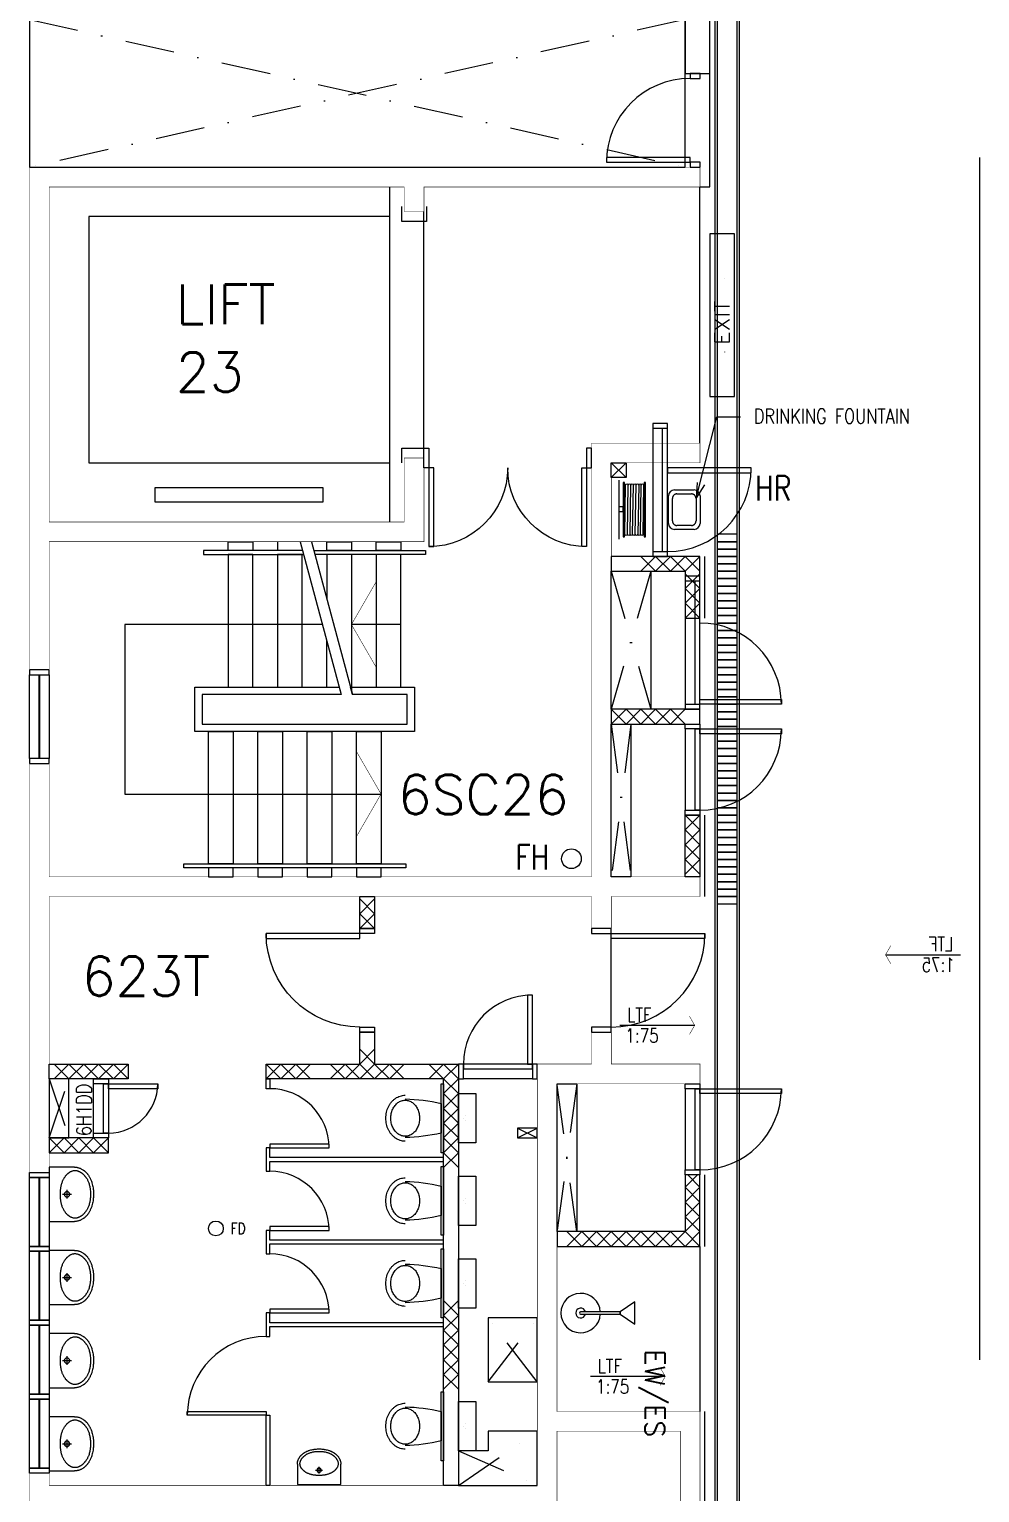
# Model space of a CAD drawing. Header units: millimetres. Extents: x -68474 to 336700, y -113450 to 53663.
# Drawn here: x 151448 to 161087, y -86200 to -71350 of the extents above; entities that cross this region are included whole.
import ezdxf

# ---------------------------------------------------------------- set-up
doc = ezdxf.new("R2010")
doc.units = ezdxf.units.MM
doc.header["$LTSCALE"] = 1000
doc.linetypes.add('s5147a$0$DASHDOT', pattern=[1, 0.5, -0.25, 0, -0.25])
doc.linetypes.add('s5147a$0$DOT', pattern=[0.25, 0, -0.25])
for name, color, linetype in [('s5147a$0$11', 7, 'Continuous'), ('s5147a$0$22', 7, 'Continuous'), ('s5147a$0$23', 7, 'Continuous'), ('s5147a$0$25', 7, 'Continuous'), ('s5147a$0$30', 7, 'Continuous'), ('s5147a$0$34', 7, 'Continuous'), ('s5147a$0$39', 7, 'Continuous'), ('s5147a$0$41', 7, 'Continuous'), ('s5147a$0$42', 7, 'Continuous'), ('s5147a$0$45', 7, 'Continuous'), ('s5147a$0$48', 7, 'Continuous'), ('s5147a$0$49', 7, 'Continuous'), ('s5147a$0$56', 7, 'Continuous'), ('s5147a$0$ROOM-NO', 4, 'Continuous')]:
    doc.layers.add(name, color=color, linetype=linetype)
doc.styles.add('s5147a$0$STANDARD', font='romans.shx', dxfattribs={"width": 0.75})

# ---------------------------------------------------------------- blocks, each defined once
blk = doc.blocks.new('s5147a$0$D1050A')
at = {"layer": 's5147a$0$30', "color": 4, "linetype": 'Continuous'}
blk.add_lwpolyline([(0.05, 0.2), (0.05, 1.15), (0.1, 1.15), (0.1, 0.2), (0, 0.2), (0, 0), (0.05, 0), (0.05, 0.2)], dxfattribs=at)
blk.add_lwpolyline([(1, 0), (1.05, 0), (1.05, 0.2), (1, 0.2)], close=True, dxfattribs=at)
blk.add_arc((0.05, 0.2), 0.95, 0, 90, dxfattribs=at)
blk = doc.blocks.new('s5147a$0$D1050B')
at = {"layer": 's5147a$0$30', "color": 4, "linetype": 'Continuous'}
blk.add_lwpolyline([(0.05, 0.15), (0.05, 1.1), (0.1, 1.1), (0.1, 0.15), (0, 0.15), (0, 0), (0.05, 0), (0.05, 0.15)], dxfattribs=at)
blk.add_lwpolyline([(1, 0), (1.05, 0), (1.05, 0.15), (1, 0.15)], close=True, dxfattribs=at)
blk.add_arc((0.05, 0.15), 0.95, 0, 90, dxfattribs=at)
blk = doc.blocks.new('s5147a$0$HAT15')
at = {"layer": 's5147a$0$22', "color": 14, "linetype": 'Continuous'}
for p, q in [((0, 0), (0.15, 0.15)), ((0, 0.15), (0.15, 0))]:
    blk.add_line(p, q, dxfattribs=at)
blk = doc.blocks.new('s5147a$0$WHB')
at = {"layer": 's5147a$0$49', "color": 2, "linetype": 'Continuous'}
for p, q in [((-0.275, -0.1358), (-0.275, -0.224)), ((-0.319, -0.18), (-0.231, -0.18))]:
    blk.add_line(p, q, dxfattribs=at)
blk.add_lwpolyline([(-0.5499, -0.257), (-0.5499, 0), (0, 0), (0, -0.257)], dxfattribs=at)
for points in [[(-0.2749, -0.1127, 0.004239), (-0.289204, -0.113251, 0.002651), (-0.3035, -0.114, 0.003533), (-0.31721, -0.114869, 0.006003), (-0.3309, -0.116, 0.015073), (-0.34193, -0.117427, 0.005128), (-0.3529, -0.1193, 0.012086), (-0.365606, -0.121897, 0.007915), (-0.3782, -0.125, 0.017555), (-0.394382, -0.129857, 0.016389), (-0.4102, -0.1358, 0.012678), (-0.421941, -0.140931, 0.028606), (-0.4332, -0.147, 0.005075), (-0.441524, -0.152288, 0.008504), (-0.4497, -0.1578, 0.002696), (-0.457488, -0.163282, 0.012777), (-0.4651, -0.169, 0.01603), (-0.471331, -0.174302, 0.016779), (-0.4772, -0.18, 0.006146), (-0.482301, -0.18541, 0.012077), (-0.4872, -0.191, 0.004888), (-0.491647, -0.196462, 0.003638), (-0.496, -0.202, 0.008947), (-0.499981, -0.207341, 0.006073), (-0.5038, -0.2128, 0.039408), (-0.506807, -0.218138, 0.017301), (-0.5092, -0.2238, 0.017623), (-0.513063, -0.234644, 0.033372), (-0.5158, -0.2458, 0.018563), (-0.516526, -0.251381, 0.012968), (-0.5169, -0.257, 0.012131), (-0.517005, -0.262402, 0.016663), (-0.5168, -0.2678, 0.029632), (-0.515325, -0.278934, 0.031912), (-0.5125, -0.2898, 0.01542), (-0.510432, -0.295474, 0.017108), (-0.508, -0.301, 0.002382), (-0.505364, -0.306433, 0.00952), (-0.5026, -0.3118, 0.009627), (-0.499383, -0.317448, 0.005168), (-0.496, -0.323, 0.013642), (-0.4923, -0.328605, 0.013648), (-0.4883, -0.334, 0.020386), (-0.483532, -0.339563, 0.012995), (-0.4784, -0.3448, 0.006177), (-0.472406, -0.350518, 0.012992), (-0.4662, -0.356, 0.001911), (-0.459656, -0.361407, -0.00085), (-0.4531, -0.3668, -0.002763), (-0.446549, -0.372299, 0.002623), (-0.44, -0.3778, 0.05247), (-0.430413, -0.38396, 0.00623), (-0.4201, -0.389, 0.021349), (-0.40648, -0.394932, 0.010161), (-0.3925, -0.4, 0.016064), (-0.372847, -0.406015, 0.009991), (-0.3529, -0.411, 0.017366), (-0.335986, -0.414265, 0.012989), (-0.3189, -0.4165, 0.01392), (-0.296931, -0.418207, 0.013692), (-0.2749, -0.4187, 0.012459), (-0.252921, -0.41804, 0.012166), (-0.231, -0.4163, 0.011998), (-0.213873, -0.414128, 0.016069), (-0.1969, -0.411, 0.011274), (-0.176834, -0.406224, 0.025447), (-0.1572, -0.4, 0.011112), (-0.144438, -0.394863, 0.017831), (-0.132, -0.389, 0.002905), (-0.121887, -0.383776, 0.025327), (-0.1121, -0.378, 0.00801), (-0.10424, -0.372551, 0.011565), (-0.0966, -0.3668, 0.003173), (-0.089937, -0.361475, 0.008314), (-0.0834, -0.356, 0.007853), (-0.077264, -0.350493, 0.007586), (-0.0713, -0.3448, 0.011579), (-0.066181, -0.339552, 0.019406), (-0.0614, -0.334, 0.014434), (-0.057382, -0.328617, 0.016024), (-0.0537, -0.323, 0.005126), (-0.050381, -0.31744, 0.007114), (-0.0472, -0.3118, 0.007738), (-0.044393, -0.306429, 0.002848), (-0.0417, -0.301, 0.021656), (-0.039297, -0.295482, 0.014757), (-0.0373, -0.2898, 0.027907), (-0.034472, -0.279028, 0.034296), (-0.033, -0.268, 0.016613), (-0.032856, -0.262501, 0.009533), (-0.033, -0.257, 0.010392), (-0.033345, -0.251385, 0.017332), (-0.034, -0.2458, 0.037977), (-0.036661, -0.234723, 0.020366), (-0.0406, -0.224, 0.016669), (-0.043134, -0.21826, 0.03136), (-0.0462, -0.2128, 0.006089), (-0.049858, -0.207335, 0.01105), (-0.0537, -0.202, 0.005719), (-0.05808, -0.196344, 0.006781), (-0.0626, -0.1908, 0.012108), (-0.067454, -0.185313, 0.005553), (-0.0725, -0.18, 0.016017), (-0.078354, -0.174343, 0.010389), (-0.0845, -0.169, 0.020034), (-0.092125, -0.163162, 0.010765), (-0.1001, -0.1578, 0.013175), (-0.109299, -0.15223, 0.005172), (-0.1187, -0.147, 0.012528), (-0.130085, -0.141168, 0.007684), (-0.1417, -0.1358, 0.017552), (-0.156402, -0.129848, 0.019466), (-0.1715, -0.125, 0.012068), (-0.184124, -0.121804, 0.015156), (-0.1969, -0.1193, 0.00473), (-0.20783, -0.117603, 0.008692), (-0.2188, -0.1162, 0.005092), (-0.232536, -0.114838, 0.0067), (-0.2463, -0.1138, 0.005974), (-0.260594, -0.113101, 0.004448), (-0.2749, -0.1127)], [(-0.5499, -0.257, -0.002263), (-0.549724, -0.267938, 0.036796), (-0.5488, -0.2788, 0.020421), (-0.546385, -0.289895, 0.014498), (-0.5432, -0.3008, 0.010932), (-0.539394, -0.312137, 0.038908), (-0.5345, -0.323, 0.008498), (-0.528085, -0.334012, 0.008482), (-0.5213, -0.3448, -0.000875), (-0.517665, -0.350522, 0.031206), (-0.5137, -0.356, 0.012082), (-0.508833, -0.361474, 0.003111), (-0.5038, -0.3668, 0.003418), (-0.498358, -0.372457, 0.006942), (-0.4928, -0.378, 0.02136), (-0.486346, -0.383668, 0.004577), (-0.4796, -0.389, 0.010329), (-0.472016, -0.394741, 0.020459), (-0.4641, -0.4, 0.011097), (-0.454214, -0.405612, 0.000222), (-0.4442, -0.411, 0.005265), (-0.433797, -0.416491, 0.003486), (-0.4233, -0.4218, 0.03693), (-0.407126, -0.428284, 0.017242), (-0.3903, -0.433, 0.00772), (-0.365676, -0.438744, 0.00623), (-0.3409, -0.4438, 0.007249), (-0.329931, -0.445752, 0.011082), (-0.3189, -0.4473, 0.017141), (-0.296937, -0.44907, 0.013335), (-0.2749, -0.4495, 0.011832), (-0.252918, -0.448864, 0.013868), (-0.231, -0.4471, 0.010346), (-0.219921, -0.445647, 0.007504), (-0.2089, -0.4438, 0.007334), (-0.183976, -0.438946, 0.014721), (-0.1593, -0.433, 0.021098), (-0.143742, -0.427981, 0.016671), (-0.1286, -0.4218, 0.002597), (-0.116958, -0.416588, 0.013831), (-0.1055, -0.411, 0.006107), (-0.095486, -0.405597, 0.013889), (-0.0857, -0.3998, 0.009703), (-0.077806, -0.394602, 0.01659), (-0.0702, -0.389, 0.007376), (-0.063502, -0.383568, 0.018682), (-0.0571, -0.3778, 0.004037), (-0.051612, -0.372338, 0.002917), (-0.0462, -0.3668, 0.003488), (-0.041091, -0.361454, 0.007308), (-0.0361, -0.356, 0.034111), (-0.032062, -0.350644, 0.001258), (-0.0284, -0.345, 0.012547), (-0.021568, -0.33404, 0.008451), (-0.0152, -0.3228, 0.032813), (-0.01028, -0.312022, 0.01499), (-0.0064, -0.3008, 0.017513), (-0.003328, -0.2899, 0.020828), (-0.0011, -0.2788, 0.031844), (-0.000225, -0.267931, -0.001864), (0, -0.257)]]:
    blk.add_lwpolyline(points, format="xyb", dxfattribs=at)
blk.add_circle((-0.274895, -0.179898), 0.0275, dxfattribs=at)
blk = doc.blocks.new('s5147a$0$55AAD')
at = {"layer": 's5147a$0$49', "color": 2, "linetype": 'Continuous'}
for p, q in [((-0.2501, 0.1751), (-0.4001, 0.1751)), ((-0.4001, 0.1751), (-0.1001, 0.1751)), ((-0.4001, 0.1751), (-0.1001, 0.1751))]:
    blk.add_line(p, q, dxfattribs=at)
at = {"layer": 's5147a$0$49', "color": 2, "linetype": 's5147a$0$DOT'}
for p, q in [((-0.275, -0.075), (-0.275, 0.15)), ((-0.225, -0.075), (-0.225, 0.15))]:
    blk.add_line(p, q, dxfattribs=at)
at = {"layer": 's5147a$0$49', "color": 2, "linetype": 'Continuous'}
for points in [[(-0.0169, 0.540001, 0.038902), (-0.018923, 0.565681, 0.038109), (-0.024843, 0.590755, 0.037587), (-0.034757, 0.615249, 0.035627), (-0.04813, 0.638051, 0.034853), (-0.065282, 0.6596, 0.032579), (-0.085174, 0.678665, 0.031843), (-0.108347, 0.695733, 0.029932), (-0.13345, 0.709829, 0.029397), (-0.160994, 0.721239, 0.028181), (-0.18967, 0.729419, 0.027906), (-0.219649, 0.734429, 0.027494), (-0.25, 0.736101, 0.027494), (-0.280352, 0.734429, 0.027906), (-0.310331, 0.729419, 0.028181), (-0.339007, 0.721239, 0.029397), (-0.366551, 0.709829, 0.029932), (-0.391653, 0.695733, 0.031843), (-0.414827, 0.678665, 0.032579), (-0.434719, 0.6596, 0.034853), (-0.451871, 0.638051, 0.035627), (-0.465244, 0.615249, 0.037587), (-0.475158, 0.590755, 0.038109), (-0.481078, 0.565681, 0.038902), (-0.483101, 0.540001)], [(-0.0669, 0.540001, 0.041026), (-0.068495, 0.559157, 0.03988), (-0.073139, 0.577814, 0.03913), (-0.080956, 0.596117, 0.036397), (-0.091431, 0.613051, 0.035345), (-0.104954, 0.629159, 0.032343), (-0.120529, 0.643309, 0.0314), (-0.138786, 0.656059, 0.029006), (-0.15845, 0.666527, 0.028353), (-0.180126, 0.675042, 0.026886), (-0.202611, 0.681123, 0.026561), (-0.226174, 0.684857, 0.026073), (-0.25, 0.686101, 0.026073), (-0.273827, 0.684857, 0.026561), (-0.29739, 0.681123, 0.026886), (-0.319875, 0.675042, 0.028353), (-0.341551, 0.666527, 0.029006), (-0.361215, 0.656059, 0.0314), (-0.379472, 0.643309, 0.032343), (-0.395047, 0.629159, 0.035345), (-0.40857, 0.613051, 0.036397), (-0.419045, 0.596117, 0.03913), (-0.426862, 0.577814, 0.03988), (-0.431506, 0.559157, 0.041026), (-0.433101, 0.540001)], [(-0.433101, 0.540001, 0.041026), (-0.431506, 0.520845, 0.03988), (-0.426862, 0.502187, 0.03913), (-0.419045, 0.483885, 0.036397), (-0.40857, 0.466951, 0.035345), (-0.395047, 0.450843, 0.032343), (-0.379472, 0.436692, 0.0314), (-0.361215, 0.423942, 0.029006), (-0.341551, 0.413474, 0.028353), (-0.319875, 0.40496, 0.026886), (-0.29739, 0.398879, 0.026561), (-0.273827, 0.395144, 0.026073), (-0.25, 0.393901, 0.026073), (-0.226174, 0.395144, 0.026561), (-0.202611, 0.398879, 0.026886), (-0.180126, 0.40496, 0.028353), (-0.15845, 0.413474, 0.029006), (-0.138786, 0.423942, 0.0314), (-0.120529, 0.436692, 0.032343), (-0.104954, 0.450843, 0.035345), (-0.091431, 0.466951, 0.036397), (-0.080956, 0.483885, 0.03913), (-0.073139, 0.502187, 0.03988), (-0.068495, 0.520845, 0.041026), (-0.0669, 0.540001)]]:
    blk.add_lwpolyline(points, format="xyb", dxfattribs=at)
for points in [[(-0.6, 0.175), (-0.6, 0.15), (0.1, 0.15), (0.1, 0.175)], [(0, -0.175), (0, 0), (-0.5, 0), (-0.5, -0.175)]]:
    blk.add_lwpolyline(points, close=True, dxfattribs=at)
at = {"layer": 's5147a$0$49', "color": 2, "linetype": 's5147a$0$DOT'}
blk.add_circle((-0.25, -0.075), 0.025, dxfattribs=at)
at = {"layer": 's5147a$0$49', "color": 2, "linetype": 'Continuous'}
for centre, start, end in [((1.285185, 0.572852), 181.087625, 193.279619), ((-1.785186, 0.572852), 346.720383, 358.912378)]:
    blk.add_arc(centre, 1.731561, start, end, dxfattribs=at)
blk = doc.blocks.new('s5147a$0$D1700A')
at = {"layer": 's5147a$0$30', "color": 4, "linetype": 'Continuous'}
for points in [[(0, 0), (0.05, 0), (0.05, 1), (0.1, 1), (0.1, 0.2), (0, 0.2), (0, 0)], [(1.7, 0), (1.65, 0), (1.65, 1), (1.6, 1), (1.6, 0.2), (1.7, 0.2), (1.7, 0)]]:
    blk.add_lwpolyline(points, dxfattribs=at)
for centre, start, end in [((0.05, 0.2), 0, 90), ((1.650003, 0.2), 90, 180)]:
    blk.add_arc(centre, 0.800001, start, end, dxfattribs=at)
blk = doc.blocks.new('s5147a$0$H450')
at = {"layer": 's5147a$0$22', "color": 14, "linetype": 'Continuous'}
for points in [[(0, 0.15), (0.15, 0), (0.3, 0.15), (0.45, 0)], [(0, 0), (0.15, 0.15), (0.3, 0), (0.45, 0.15)]]:
    blk.add_lwpolyline(points, dxfattribs=at)
blk = doc.blocks.new('s5147a$0$H600')
at = {"layer": 's5147a$0$22', "color": 14, "linetype": 'Continuous'}
for points in [[(0, 0), (0.15, 0.15), (0.3, 0), (0.45, 0.15), (0.6, 0)], [(0, 0.15), (0.15, 0), (0.3, 0.15), (0.45, 0), (0.6, 0.15)]]:
    blk.add_lwpolyline(points, dxfattribs=at)
blk = doc.blocks.new('s5147a$0$CSINK')
at = {"layer": 's5147a$0$49', "color": 14, "linetype": 'Continuous'}
for p, q in [((0.075, 0.4), (0.425, 0.4)), ((0, 0.075), (0, 0.325)), ((0.05, 0.1062), (0.05, 0.2938)), ((0.11, 0.35), (0.39, 0.35)), ((0.45, 0.2938), (0.45, 0.1062)), ((0.5, 0.325), (0.5, 0.075)), ((0.425, 0), (0.075, 0)), ((0.39, 0.05), (0.11, 0.05))]:
    blk.add_line(p, q, dxfattribs=at)
for points in [[(0.11, 0.350001, 0.03065), (0.102177, 0.349519, 0.030839), (0.094471, 0.348084, 0.030964), (0.08706, 0.345725, 0.031496), (0.08, 0.342465, 0.031724), (0.0735, 0.338393, 0.032492), (0.067574, 0.333525, 0.032773), (0.06242, 0.328016, 0.033593), (0.058039, 0.321876, 0.033855), (0.054579, 0.315296, 0.034491), (0.052045, 0.308309, 0.03465), (0.050517, 0.301101, 0.034891), (0.05, 0.293751)], [(0.450001, 0.29375, 0.034891), (0.449484, 0.301101, 0.03465), (0.447956, 0.308309, 0.034491), (0.445422, 0.315296, 0.033855), (0.441962, 0.321876, 0.033593), (0.437581, 0.328016, 0.032773), (0.432427, 0.333525, 0.032492), (0.426501, 0.338393, 0.031724), (0.420001, 0.342465, 0.031496), (0.412941, 0.345725, 0.030964), (0.40553, 0.348084, 0.030839), (0.397824, 0.349519, 0.03065), (0.390001, 0.350001)], [(0.05, 0.10625, 0.034891), (0.050517, 0.0989, 0.03465), (0.052045, 0.091692, 0.034491), (0.054579, 0.084704, 0.033855), (0.058039, 0.078125, 0.033593), (0.06242, 0.071985, 0.032773), (0.067574, 0.066475, 0.032492), (0.0735, 0.061608, 0.031724), (0.08, 0.057536, 0.031496), (0.08706, 0.054276, 0.030964), (0.094471, 0.051917, 0.030839), (0.102177, 0.050482, 0.03065), (0.11, 0.05)], [(0.390001, 0.05, 0.03065), (0.397824, 0.050482, 0.030839), (0.40553, 0.051917, 0.030964), (0.412941, 0.054276, 0.031496), (0.420001, 0.057536, 0.031724), (0.426501, 0.061608, 0.032492), (0.432427, 0.066475, 0.032773), (0.437581, 0.071985, 0.033593), (0.441962, 0.078125, 0.033855), (0.445422, 0.084704, 0.034491), (0.447956, 0.091692, 0.03465), (0.449484, 0.0989, 0.034891), (0.450001, 0.10625)]]:
    blk.add_lwpolyline(points, format="xyb", dxfattribs=at)
for centre, start, end in [((0.075, 0.325001), 89.999997, 179.999997), ((0.425001, 0.325001), 0, 90), ((0.075, 0.075), 179.999997, 269.999997), ((0.425001, 0.075), 270, 0)]:
    blk.add_arc(centre, 0.075, start, end, dxfattribs=at)
blk = doc.blocks.new('s5147a$0$HR')
at = {"layer": 's5147a$0$56', "color": 1, "linetype": 'Continuous'}
for p, q in [((-0.3, 0), (0.3, 0)), ((0.249, -0.0595), (-0.2491, -0.0671)), ((0.249, -0.0863), (-0.2491, -0.0939)), ((0.249, -0.1131), (-0.2491, -0.1207)), ((0.249, -0.1399), (-0.2491, -0.1475)), ((0.249, -0.1667), (-0.2491, -0.1743)), ((-0.2491, -0.201), (0.249, -0.1934)), ((0.249, -0.2202), (-0.2491, -0.2278)), ((0.249, -0.247), (-0.2491, -0.2546))]:
    blk.add_line(p, q, dxfattribs=at)
for points in [[(-0.275, -0.0575), (-0.275, -0.045), (0.275, -0.045), (0.275, -0.0575)], [(0.02, -0.0001), (0.02, -0.045), (-0.03, -0.045), (-0.03, -0.0001)], [(0.275, -0.2575), (0.275, -0.27), (-0.275, -0.27), (-0.275, -0.2575)]]:
    blk.add_lwpolyline(points, close=True, dxfattribs=at)
for centre, start, end in [((-0.2491, -0.08055), 89.999978, 269.999972), ((-0.2491, -0.107336), 89.999978, 269.999972), ((-0.2491, -0.134122), 89.999978, 269.999972), ((-0.2491, -0.160907), 89.999978, 269.999972), ((0.249, -0.07295), 270.000028, 90.000022), ((0.249, -0.099736), 270.000028, 90.000022), ((0.249, -0.126522), 270.000028, 90.000022), ((0.249, -0.153307), 270.000028, 90.000022), ((-0.2491, -0.187693), 89.999978, 269.999972), ((-0.2491, -0.214479), 89.999978, 269.999972), ((-0.2491, -0.241265), 89.999978, 269.999972), ((0.249, -0.180093), 270.000028, 90.000022), ((0.249, -0.206879), 270.000028, 90.000022), ((0.249, -0.233665), 270.000028, 90.000022)]:
    blk.add_arc(centre, 0.013393, start, end, dxfattribs=at)
at = {"layer": 's5147a$0$56', "color": 1, "linetype": 'Continuous', "style": 's5147a$0$STANDARD'}
blk.add_text('J.D.K.', height=0.0003, dxfattribs=at).set_placement((-0.2732, -0.2696))
blk = doc.blocks.new('s5147a$0$AP')
at = {"layer": 's5147a$0$30', "color": 14, "linetype": 'Continuous'}
blk.add_line((0.05, 0.05), (1.3, 0.05), dxfattribs=at)
for points in [[(0, 0), (1.35, 0), (1.35, 0.15), (0, 0.15)], [(0.05, 0), (1.3, 0), (1.3, 0.15), (0.05, 0.15)]]:
    blk.add_lwpolyline(points, close=True, dxfattribs=at)
blk = doc.blocks.new('s5147a$0$FD')
at = {"layer": 's5147a$0$45', "color": 4, "linetype": 'Continuous'}
blk.add_circle((0, 0), 0.1, dxfattribs=at)
at = {"layer": 's5147a$0$45', "color": 4, "linetype": 'Continuous', "style": 's5147a$0$STANDARD', "width": 0.8}
blk.add_text('FD', height=0.15, dxfattribs=at).set_placement((0.2, -0.0751))
blk = doc.blocks.new('s5147a$0$LTF75')
at = {"layer": 's5147a$0$45', "color": 4, "linetype": 'Continuous'}
blk.add_line((0.7586, 0), (0, 0), dxfattribs=at)
at = {"layer": 's5147a$0$45', "color": 4, "linetype": 'Continuous', "const_width": 0.005}
blk.add_lwpolyline([(0.7059, 0.0912), (0.7586, 0), (0.7059, -0.0914)], dxfattribs=at)
at = {"layer": 's5147a$0$45', "color": 4, "linetype": 'Continuous', "style": 's5147a$0$STANDARD', "width": 0.800142}
for s, p in [('LTF', (0.0735, 0.036)), ('1:75', (0.0556, -0.1735))]:
    blk.add_text(s, height=0.1406, dxfattribs=at).set_placement(p)
blk = doc.blocks.new('s5147a$0$EW$ES')
at = {"layer": 's5147a$0$56', "color": 10, "linetype": 'Continuous'}
blk.add_lwpolyline([(-0.0125, 0), (-0.0125, -0.4), (0.0125, -0.4), (0.0125, 0)], dxfattribs=at)
blk.add_lwpolyline([(-0.0125, -0.4), (-0.1125, -0.55), (0.1125, -0.55), (0.0125, -0.4)], close=True, dxfattribs=at)
for radius, start, end in [(0.2, 273.58332, 266.41668), (0.05, 284.47751, 255.52249), (0.0125, 0, 180)]:
    blk.add_arc((0, 0), radius, start, end, dxfattribs=at)
at = {"layer": 's5147a$0$56', "color": 10, "linetype": 'Continuous', "style": 's5147a$0$STANDARD'}
blk.add_text('EW/ES', height=0.2, rotation=180, dxfattribs=at).set_placement((-0.371, -0.654))
blk = doc.blocks.new('s5147a$0$D950A')
at = {"layer": 's5147a$0$41', "color": 8, "linetype": 'Continuous'}
for points in [[(0.05, 0.1), (0.1, 0.1), (0.1, 0.95), (0.05, 0.95)], [(0.05, 0.1), (0, 0.1), (0, 0), (0.05, 0)], [(0.95, 0.1), (0.9, 0.1), (0.9, 0), (0.95, 0)]]:
    blk.add_lwpolyline(points, close=True, dxfattribs=at)
blk.add_arc((0.05, 0.1), 0.85, 0, 90, dxfattribs=at)
blk = doc.blocks.new('s5147a$0$EXIT')
at = {"layer": 's5147a$0$39', "color": 1, "linetype": 'Continuous'}
blk.add_lwpolyline([(-0.825, -0.25), (0.825, -0.25), (0.825, 0), (-0.825, 0)], close=True, dxfattribs=at)
at = {"layer": 's5147a$0$39', "color": 1, "linetype": 's5147a$0$DOT'}
for centre in [(-0.375001, -0.125), (0.375001, -0.125)]:
    blk.add_circle(centre, 0.025, dxfattribs=at)
at = {"layer": 's5147a$0$39', "color": 1, "linetype": 'Continuous', "style": 's5147a$0$STANDARD', "width": 1.1}
blk.add_text('EXIT', height=0.15, dxfattribs=at).set_placement((-0.3001, -0.2))

msp = doc.modelspace()

# ---------------------------------------------------------------- linework, layer by layer
at = {"layer": 's5147a$0$11', "color": 14, "linetype": 'Continuous'}
msp.add_line((155100, -72950), (155100, -76350), dxfattribs=at)
at = {"layer": 's5147a$0$11', "color": 2, "linetype": 's5147a$0$DASHDOT'}
for p, q in [((157500, -75749.8), (157350, -75899.8)), ((157350, -75749.8), (157500, -75899.8)), ((157750, -76849.8), (157350, -78249.8)), ((157350, -76849.8), (157750, -78249.8)), ((157550, -78399.8), (157350, -79950)), ((157350, -78399.8), (157550, -79950)), ((151650, -82600), (151850, -82000)), ((151650, -82000), (151850, -82600)), ((157000, -82050), (156800, -83550)), ((157000, -83550), (156800, -82050)), ((156400, -82600), (156600, -82500)), ((156400, -82500), (156600, -82600)), ((156100, -85075), (156600, -84425)), ((156600, -85075), (156100, -84425)), ((155800, -86125), (156600, -85575)), ((155800, -85775), (156600, -86125))]:
    msp.add_line(p, q, dxfattribs=at)
at = {"layer": 's5147a$0$11', "color": 14, "linetype": 'Continuous', "const_width": 5}
for points in [[(158250, -72749.8), (151450, -72750), (151450, -77850), (151650, -77850), (151650, -76550), (155450, -76550), (155450, -75699.8), (155250, -75699.8), (155250, -76350), (151650, -76350), (151650, -72950), (155250, -72950), (155250, -73200), (155450, -73200), (155450, -72950), (158250, -72949.8), (158250, -72749.8)], [(151650, -82950), (151650, -80150), (157150, -80150), (157150, -80475), (157350, -80475), (157350, -80150), (158250, -80150), (158250, -79950), (157350, -79950), (157350, -75749.8), (158250, -75749.8), (158250, -75549.8), (157150, -75549.8), (157150, -79950), (151650, -79950), (151650, -78800), (151450, -78800), (151450, -82950), (151650, -82950)], [(151650, -86000), (151450, -86000), (151450, -87000), (151650, -87000), (151650, -86325), (156800, -86325), (156800, -85575), (158050, -85575), (158050, -86325), (158250, -86325), (158250, -85375), (156800, -85375), (156800, -82050), (158250, -82050), (158250, -81850), (157350, -81850), (157350, -81525), (157150, -81525), (157150, -81850), (156600, -81850), (156600, -86125), (151650, -86125), (151650, -86000)]]:
    msp.add_lwpolyline(points, dxfattribs=at)
at = {"layer": 's5147a$0$11', "color": 2, "linetype": 'Continuous'}
for points in [[(157350, -75749.8), (157500, -75749.8), (157500, -75899.8), (157350, -75899.8)], [(157350, -76849.8), (157750, -76849.8), (157750, -78249.8), (157350, -78249.8)], [(157350, -78399.8), (157550, -78399.8), (157550, -79950), (157350, -79950)], [(151650, -82600), (151850, -82600), (151850, -82000), (151650, -82000)], [(156800, -82050), (157000, -82050), (157000, -83550), (156800, -83550)], [(156600, -82500), (156400, -82500), (156400, -82600), (156600, -82600)], [(156600, -84425), (156100, -84425), (156100, -85075), (156600, -85075)], [(156600, -86125), (156600, -85575), (156100, -85575), (156100, -85775), (155800, -85775), (155800, -86125)]]:
    msp.add_lwpolyline(points, close=True, dxfattribs=at)
at = {"layer": 's5147a$0$11', "color": 14, "linetype": 'Continuous'}
for points in [[(158250, -76699.8), (157350, -76699.8), (157350, -76849.8), (158100, -76849.8), (158100, -77324.8), (158250, -77324.8)], [(154950, -80475), (154800, -80475), (154800, -80150), (154950, -80150)], [(155800, -86125), (155650, -86125), (155650, -82000), (153850, -82000), (153850, -81850), (154800, -81850), (154800, -81525), (154950, -81525), (154950, -81850), (155800, -81850)], [(152450, -82000), (151650, -82000), (151650, -81850), (152450, -81850)], [(152250, -82600), (151650, -82600), (151650, -82750), (152250, -82750)]]:
    msp.add_lwpolyline(points, close=True, dxfattribs=at)
at = {"layer": 's5147a$0$11', "color": 1, "linetype": 'Continuous'}
for points in [[(158250, -78249.8), (157350, -78249.8), (157350, -78399.8), (158250, -78399.8)], [(158100, -79324.8), (158250, -79324.8), (158250, -79950), (158100, -79950)], [(158250, -83550), (158250, -82975), (158100, -82975), (158100, -83550), (156800, -83550), (156800, -83700), (158250, -83700)]]:
    msp.add_lwpolyline(points, close=True, dxfattribs=at)
at = {"layer": 's5147a$0$22', "color": 1, "linetype": 'Continuous'}
for points in [[(158125, -82975), (158250, -83100), (158100, -83250), (158250, -83400), (158100, -83550)], [(158225, -82975), (158100, -83100), (158250, -83250), (158100, -83400), (158250, -83550)]]:
    msp.add_lwpolyline(points, dxfattribs=at)
at = {"layer": 's5147a$0$23', "color": 14, "linetype": 'Continuous'}
msp.add_line((158100.2, -72749.8), (158100.2, -71799.8), dxfattribs=at)
for points in [[(158250, -72949.8), (158350, -72949.8), (158350.2, -48825)], [(158100.2, -49550), (158100.2, -71799.8), (158350, -71799.8)]]:
    msp.add_lwpolyline(points, dxfattribs=at)
at = {"layer": 's5147a$0$23', "color": 10, "linetype": 'Continuous'}
for points in [[(151450, -77899.9), (151650, -77899.9), (151650, -77850), (151450, -77850)], [(151450, -77899.9), (151545, -77899.9), (151545, -78750.1), (151450, -78750.1)], [(151555, -77899.9), (151650, -77899.9), (151650, -78750.1), (151555, -78750.1)], [(151450, -78800), (151650, -78800), (151650, -78750.1), (151450, -78750.1)], [(151450, -82950), (151650, -82950), (151650, -83000.3), (151450, -83000.3)], [(151450, -83000.3), (151545, -83000.3), (151545, -83699.9), (151450, -83699.9)], [(151555, -83000.3), (151650, -83000.3), (151650, -83699.9), (151555, -83699.9)], [(151450, -83699.9), (151650, -83699.9), (151650, -83750.2), (151450, -83750.2)], [(151450, -83750.2), (151545, -83750.2), (151545, -84449.8), (151450, -84449.8)], [(151555, -83750.2), (151650, -83750.2), (151650, -84449.8), (151555, -84449.8)], [(151450, -84449.9), (151650, -84449.9), (151650, -84500.2), (151450, -84500.2)], [(151450, -84500.2), (151545, -84500.2), (151545, -85199.8), (151450, -85199.8)], [(151555, -84500.2), (151650, -84500.2), (151650, -85199.8), (151555, -85199.8)], [(151450, -85199.8), (151650, -85199.8), (151650, -85250.1), (151450, -85250.1)], [(151450, -85250.1), (151545, -85250.1), (151545, -85949.7), (151450, -85949.7)], [(151555, -85250.1), (151650, -85250.1), (151650, -85949.7), (151555, -85949.7)], [(151450, -85949.7), (151650, -85949.7), (151650, -86000), (151450, -86000)]]:
    msp.add_lwpolyline(points, close=True, dxfattribs=at)
at = {"layer": 's5147a$0$25', "color": 4, "linetype": 'Continuous'}
for p, q in [((161087, -84850), (161087, -72650)), ((158300, -77324.8), (158300, -76699.8)), ((158300, -80150), (158300, -79324.8)), ((158300, -83700), (158300, -82975)), ((158300, -89900), (158300, -85375))]:
    msp.add_line(p, q, dxfattribs=at)
at = {"layer": 's5147a$0$25', "color": 10, "linetype": 'Continuous'}
for p, q in [((153965, -76550), (153965, -76640)), ((154194.5, -76550), (154609.8, -78100)), ((154309.8, -76550), (154725.1, -78100)), ((154465, -76680), (154465, -77129.3)), ((154715, -76680), (154715, -78062.4)), ((155215, -77390), (154715, -77390)), ((154465, -78025), (154465, -77559.6)), ((158250, -83700), (158250, -85375))]:
    msp.add_line(p, q, dxfattribs=at)
for points in [[(153465, -76550), (153715, -76550), (153715, -76640), (153465, -76640)], [(154465, -76550), (154715, -76550), (154715, -76640), (154465, -76640)], [(154965, -76550), (155215, -76550), (155215, -76640), (154965, -76640)], [(153465, -78025), (153715, -78025), (153715, -76680), (153465, -76680)], [(153965, -78025), (154215, -78025), (154215, -76680), (153965, -76680)], [(154965, -78025), (155215, -78025), (155215, -76680), (154965, -76680)], [(154589.7, -78025), (154609.8, -78100), (153200, -78100), (153200, -78400), (155280, -78400), (155280, -78100), (154725.1, -78100), (154705, -78025), (155355, -78025), (155355, -78475), (153125, -78475), (153125, -78025)], [(153265, -78475), (153515, -78475), (153515, -79820), (153265, -79820)], [(153765, -78475), (154015, -78475), (154015, -79820), (153765, -79820)], [(154265, -78475), (154515, -78475), (154515, -79820), (154265, -79820)], [(154765, -78475), (155015, -78475), (155015, -79820), (154765, -79820)], [(155265, -79860), (153015, -79860), (153015, -79820), (155265, -79820)], [(153265, -79950), (153515, -79950), (153515, -79860), (153265, -79860)], [(153765, -79950), (154015, -79950), (154015, -79860), (153765, -79860)], [(154265, -79950), (154515, -79950), (154515, -79860), (154265, -79860)], [(154765, -79950), (155015, -79950), (155015, -79860), (154765, -79860)]]:
    msp.add_lwpolyline(points, close=True, dxfattribs=at)
for points in [[(154218.6, -76640), (153215, -76640), (153215, -76680), (154229.3, -76680)], [(154333.9, -76640), (155465, -76640), (155465, -76680), (154344.6, -76680)], [(154419.5, -77389.9), (152415, -77389.9), (152415, -79110), (155015, -79110)]]:
    msp.add_lwpolyline(points, dxfattribs=at)
at = {"layer": 's5147a$0$25', "color": 10, "linetype": 'Continuous', "const_width": 5}
for points in [[(154965, -76957), (154715, -77390), (154965, -77823)], [(154765, -79543), (155015, -79110), (154765, -78677)]]:
    msp.add_lwpolyline(points, dxfattribs=at)
at = {"layer": 's5147a$0$30', "color": 7, "linetype": 'Continuous'}
for p, q in [((158100, -78449.8), (158100, -79274.8)), ((152100, -82550), (152100, -82050)), ((156550, -82000), (155850, -82000)), ((158100, -82100), (158100, -82925))]:
    msp.add_line(p, q, dxfattribs=at)
for points in [[(155475, -73149.8), (155475, -73299.8), (155225, -73299.8), (155225, -73149.8)], [(155225, -75750.2), (155225, -75600.2), (155450, -75600.2)]]:
    msp.add_lwpolyline(points, dxfattribs=at)
for points in [[(157920, -75799.8), (157920, -75849.8), (158770, -75849.8), (158770, -75799.8)], [(158250, -78199.8), (158250, -78149.8), (159075, -78149.8), (159075, -78199.8)], [(158250, -78449.8), (158100, -78449.8), (158100, -78399.8), (158250, -78399.8)], [(158250, -79274.8), (158200, -79274.8), (158200, -78449.8), (158250, -78449.8)], [(158250, -78499.8), (158250, -78449.8), (159075, -78449.8), (159075, -78499.8)], [(158250, -79324.8), (158100, -79324.8), (158100, -79274.8), (158250, -79274.8)], [(156550, -81850), (156550, -81150), (156500, -81150), (156500, -81850)], [(155850, -81850), (155800, -81850), (155800, -82000), (155850, -82000)], [(156550, -81850), (155850, -81850), (155850, -81900), (156550, -81900)], [(156600, -81850), (156550, -81850), (156550, -82000), (156600, -82000)], [(152250, -82050), (152100, -82050), (152100, -82000), (152250, -82000)], [(152250, -82550), (152200, -82550), (152200, -82050), (152250, -82050)], [(152750, -82050), (152750, -82100), (152250, -82100), (152250, -82050)], [(158250, -82100), (158100, -82100), (158100, -82050), (158250, -82050)], [(158250, -82925), (158200, -82925), (158200, -82100), (158250, -82100)], [(158250, -82150), (158250, -82100), (159075, -82100), (159075, -82150)], [(152250, -82600), (152100, -82600), (152100, -82550), (152250, -82550)], [(158250, -82975), (158100, -82975), (158100, -82925), (158250, -82925)]]:
    msp.add_lwpolyline(points, close=True, dxfattribs=at)
for centre, radius, start, end in [((157920, -75799.8), 850, 270, 0), ((158250, -78199.8), 825, 0, 90), ((158250, -78449.8), 825, 270, 0), ((156550, -81850), 700, 90, 180), ((152250, -82050), 500, 270, 0), ((158250, -82100), 825, 270, 0)]:
    msp.add_arc(centre, radius, start, end, dxfattribs=at)
at = {"layer": 's5147a$0$42', "color": 14, "linetype": 'Continuous'}
msp.add_lwpolyline([(155100, -73250), (152050, -73250), (152050, -75750), (155100, -75750)], dxfattribs=at)
msp.add_lwpolyline([(154425, -76000), (154425, -76150), (152725, -76150), (152725, -76000)], close=True, dxfattribs=at)
at = {"layer": 's5147a$0$45', "color": 4, "linetype": 'Continuous'}
for p, q in [((158250, -75549.8), (158250, -72949.8)), ((155450, -75699.8), (155450, -73200)), ((157350, -81475), (157350, -80575))]:
    msp.add_line(p, q, dxfattribs=at)
at = {"layer": 's5147a$0$45', "color": 14, "linetype": 'Continuous'}
for points in [[(158400.8, -108749.8), (158650.4, -108749.8), (158650.8, -51312), (158400.8, -51312)], [(158425.8, -108724.8), (158625.4, -108724.8), (158625.8, -51337), (158425.8, -51337)], [(158425.6, -76549.8), (158625.6, -76549.8), (158625.6, -76474.8), (158425.6, -76474.8)], [(158425.6, -76624.8), (158625.6, -76624.8), (158625.6, -76549.8), (158425.6, -76549.8)], [(158425.6, -76699.8), (158625.6, -76699.8), (158625.6, -76624.8), (158425.6, -76624.8)], [(158425.6, -76774.8), (158625.6, -76774.8), (158625.6, -76699.8), (158425.6, -76699.8)], [(158425.6, -76849.8), (158625.6, -76849.8), (158625.6, -76774.8), (158425.6, -76774.8)], [(158425.6, -76924.8), (158625.6, -76924.8), (158625.6, -76849.8), (158425.6, -76849.8)], [(158425.6, -76999.8), (158625.6, -76999.8), (158625.6, -76924.8), (158425.6, -76924.8)], [(158425.6, -77074.8), (158625.6, -77074.8), (158625.6, -76999.8), (158425.6, -76999.8)], [(158425.6, -77149.8), (158625.6, -77149.8), (158625.6, -77074.8), (158425.6, -77074.8)], [(158425.6, -77224.8), (158625.6, -77224.8), (158625.6, -77149.8), (158425.6, -77149.8)], [(158425.6, -77299.8), (158625.6, -77299.8), (158625.6, -77224.8), (158425.6, -77224.8)], [(158425.6, -77374.8), (158625.6, -77374.8), (158625.6, -77299.8), (158425.6, -77299.8)], [(158425.6, -77449.8), (158625.6, -77449.8), (158625.6, -77374.8), (158425.6, -77374.8)], [(158425.6, -77524.8), (158625.6, -77524.8), (158625.6, -77449.8), (158425.6, -77449.8)], [(158425.6, -77599.8), (158625.6, -77599.8), (158625.6, -77524.8), (158425.6, -77524.8)], [(158425.6, -77674.8), (158625.6, -77674.8), (158625.6, -77599.8), (158425.6, -77599.8)], [(158425.6, -77749.8), (158625.6, -77749.8), (158625.6, -77674.8), (158425.6, -77674.8)], [(158425.6, -77824.8), (158625.6, -77824.8), (158625.6, -77749.8), (158425.6, -77749.8)], [(158425.6, -77899.8), (158625.6, -77899.8), (158625.6, -77824.8), (158425.6, -77824.8)], [(158425.6, -77974.8), (158625.6, -77974.8), (158625.6, -77899.8), (158425.6, -77899.8)], [(158425.6, -78049.8), (158625.6, -78049.8), (158625.6, -77974.8), (158425.6, -77974.8)], [(158425.6, -78124.8), (158625.6, -78124.8), (158625.6, -78049.8), (158425.6, -78049.8)], [(158425.6, -78199.8), (158625.6, -78199.8), (158625.6, -78124.8), (158425.6, -78124.8)], [(158425.6, -78274.8), (158625.6, -78274.8), (158625.6, -78199.8), (158425.6, -78199.8)], [(158425.6, -78349.8), (158625.6, -78349.8), (158625.6, -78274.8), (158425.6, -78274.8)], [(158425.6, -78424.8), (158625.6, -78424.8), (158625.6, -78349.8), (158425.6, -78349.8)], [(158425.6, -78499.8), (158625.6, -78499.8), (158625.6, -78424.8), (158425.6, -78424.8)], [(158425.6, -78574.8), (158625.6, -78574.8), (158625.6, -78499.8), (158425.6, -78499.8)], [(158425.6, -78649.8), (158625.6, -78649.8), (158625.6, -78574.8), (158425.6, -78574.8)], [(158425.6, -78724.8), (158625.6, -78724.8), (158625.6, -78649.8), (158425.6, -78649.8)], [(158425.6, -78799.8), (158625.6, -78799.8), (158625.6, -78724.8), (158425.6, -78724.8)], [(158425.6, -78874.8), (158625.6, -78874.8), (158625.6, -78799.8), (158425.6, -78799.8)], [(158425.6, -78949.8), (158625.6, -78949.8), (158625.6, -78874.8), (158425.6, -78874.8)], [(158425.6, -79024.8), (158625.6, -79024.8), (158625.6, -78949.8), (158425.6, -78949.8)], [(158425.6, -79099.8), (158625.6, -79099.8), (158625.6, -79024.8), (158425.6, -79024.8)], [(158425.6, -79174.8), (158625.6, -79174.8), (158625.6, -79099.8), (158425.6, -79099.8)], [(158425.6, -79249.8), (158625.6, -79249.8), (158625.6, -79174.8), (158425.6, -79174.8)], [(158425.6, -79324.8), (158625.6, -79324.8), (158625.6, -79249.8), (158425.6, -79249.8)], [(158425.6, -79399.8), (158625.6, -79399.8), (158625.6, -79324.8), (158425.6, -79324.8)], [(158425.6, -79474.8), (158625.6, -79474.8), (158625.6, -79399.8), (158425.6, -79399.8)], [(158425.6, -79549.8), (158625.6, -79549.8), (158625.6, -79474.8), (158425.6, -79474.8)], [(158425.6, -79624.8), (158625.6, -79624.8), (158625.6, -79549.8), (158425.6, -79549.8)], [(158425.6, -79699.8), (158625.6, -79699.8), (158625.6, -79624.8), (158425.6, -79624.8)], [(158425.6, -79774.8), (158625.6, -79774.8), (158625.6, -79699.8), (158425.6, -79699.8)], [(158425.6, -79849.8), (158625.6, -79849.8), (158625.6, -79774.8), (158425.6, -79774.8)], [(158425.6, -79924.8), (158625.6, -79924.8), (158625.6, -79849.8), (158425.6, -79849.8)], [(158425.6, -79999.8), (158625.6, -79999.8), (158625.6, -79924.8), (158425.6, -79924.8)], [(158425.6, -80074.8), (158625.6, -80074.8), (158625.6, -79999.8), (158425.6, -79999.8)], [(158425.6, -80149.8), (158625.6, -80149.8), (158625.6, -80074.8), (158425.6, -80074.8)], [(158425.6, -80224.8), (158625.6, -80224.8), (158625.6, -80149.8), (158425.6, -80149.8)]]:
    msp.add_lwpolyline(points, close=True, dxfattribs=at)
at = {"layer": 's5147a$0$48', "color": 2, "linetype": 's5147a$0$DASHDOT'}
for p, q in [((158100.2, -71250), (151450, -72749.8)), ((151450, -71250), (158100.2, -72749.8))]:
    msp.add_line(p, q, dxfattribs=at)
at = {"layer": 's5147a$0$48', "color": 2}
msp.add_lwpolyline([(158100.2, -71250), (151450, -71250), (151450, -72749.8), (158100.2, -72749.8)], close=True, dxfattribs=at)
at = {"layer": 's5147a$0$49', "color": 2, "linetype": 'Continuous'}
for p, q in [((158210.2, -76112.8), (158419.4, -75282.2)), ((158419.4, -75282.2), (158659.4, -75282.2))]:
    msp.add_line(p, q, dxfattribs=at)
for points in [[(158222.6, -75948.3), (158210.2, -76112.8), (158298.5, -75973.5)], [(155650, -82800), (153888, -82800), (153888, -82700), (153850, -82700), (153850, -82938), (153888, -82938), (153888, -82838), (155650, -82838)], [(155650, -83638), (153888, -83638), (153888, -83538), (153850, -83538), (153850, -83776), (153888, -83776), (153888, -83676), (155650, -83676)], [(155650, -84476), (153888, -84476), (153888, -84376), (153850, -84376), (153850, -84614), (153888, -84614), (153888, -84514), (155650, -84514)]]:
    msp.add_lwpolyline(points, dxfattribs=at)
for points in [[(153888, -82100), (153850, -82100), (153850, -82000), (153888, -82000)], [(153888, -82700), (154488, -82700), (154488, -82662), (153888, -82662)], [(153888, -83538), (154488, -83538), (154488, -83500), (153888, -83500)], [(153888, -84376), (154488, -84376), (154488, -84338), (153888, -84338)], [(153850, -85414), (153050, -85414), (153050, -85376), (153850, -85376)], [(153850, -85414), (153888, -85414), (153888, -86125), (153850, -86125)]]:
    msp.add_lwpolyline(points, close=True, dxfattribs=at)
for centre, radius, start, end in [((153888, -82700), 600, 0, 90), ((153888, -83538), 600, 0, 90), ((153888, -84376), 600, 0, 90), ((153850, -85414), 800, 90, 180)]:
    msp.add_arc(centre, radius, start, end, dxfattribs=at)
at = {"layer": 's5147a$0$56', "color": 1, "linetype": 'Continuous'}
msp.add_circle((156946.3, -79766.5), 100, dxfattribs=at)

# ---------------------------------------------------------------- block references
at = {"zscale": 1000}
for name, p, xscale, yscale, rotation in [('s5147a$0$EXIT', (158350, -74249.8), 999.9979999999999, 999.9979999999999, 90), ('s5147a$0$HR', (157427, -76224.8), -999.9979999999999, 999.9979999999999, 90), ('s5147a$0$CSINK', (158250.2, -76424.8), 799.9970000000001, 799.9970000000001, 90), ('s5147a$0$HAT15', (157800, -76849.8), 999.9979999999999, -999.9979999999999, 180), ('s5147a$0$HAT15', (157950, -76849.8), 999.9979999999999, -999.9979999999999, 180), ('s5147a$0$HAT15', (158100, -76849.8), 999.9979999999999, -999.9979999999999, 180), ('s5147a$0$HAT15', (158250, -76849.8), 999.9979999999999, -999.9979999999999, 180), ('s5147a$0$H450', (158250, -77324.8), 999.9979999999999, 999.9979999999999, 90), ('s5147a$0$HAT15', (157500, -78399.8), 999.9979999999999, -999.9979999999999, 180), ('s5147a$0$HAT15', (157650, -78399.8), 999.9979999999999, -999.9979999999999, 180), ('s5147a$0$HAT15', (157800, -78399.8), 999.9979999999999, -999.9979999999999, 180), ('s5147a$0$HAT15', (157950, -78399.8), 999.9979999999999, -999.9979999999999, 180), ('s5147a$0$HAT15', (158100, -78399.8), 999.9979999999999, -999.9979999999999, 180), ('s5147a$0$H600', (158100, -79324.8), 999.9979999999999, 999.9979999999999, 270), ('s5147a$0$HAT15', (154950, -80325), 999.9979999999999, -999.9979999999999, 180), ('s5147a$0$HAT15', (154950, -80475), 999.9979999999999, -999.9979999999999, 180), ('s5147a$0$LTF75', (160890.5, -80740.7), 999.9979999999999, -999.9979999999999, 180), ('s5147a$0$HAT15', (154950, -81850), 999.9979999999999, -999.9979999999999, 180), ('s5147a$0$HAT15', (151850, -82000), 999.9979999999999, -999.9979999999999, 180), ('s5147a$0$HAT15', (152000, -82000), 999.9979999999999, -999.9979999999999, 180), ('s5147a$0$HAT15', (152150, -82000), 999.9979999999999, -999.9979999999999, 180), ('s5147a$0$HAT15', (152300, -82000), 999.9979999999999, -999.9979999999999, 180), ('s5147a$0$HAT15', (152450, -82000), 999.9979999999999, -999.9979999999999, 180), ('s5147a$0$HAT15', (154000, -82000), 999.9979999999999, -999.9979999999999, 180), ('s5147a$0$HAT15', (154150, -82000), 999.9979999999999, -999.9979999999999, 180), ('s5147a$0$HAT15', (154300, -82000), 999.9979999999999, -999.9979999999999, 180), ('s5147a$0$HAT15', (154650, -82000), 999.9979999999999, -999.9979999999999, 180), ('s5147a$0$HAT15', (154800, -82000), 999.9979999999999, -999.9979999999999, 180), ('s5147a$0$HAT15', (154950, -82000), 999.9979999999999, -999.9979999999999, 180), ('s5147a$0$HAT15', (155100, -82000), 999.9979999999999, -999.9979999999999, 180), ('s5147a$0$HAT15', (155250, -82000), 999.9979999999999, -999.9979999999999, 180), ('s5147a$0$HAT15', (155650, -82000), 999.9979999999999, -999.9979999999999, 180), ('s5147a$0$HAT15', (155800, -82000), 999.9979999999999, -999.9979999999999, 180), ('s5147a$0$55AAD', (155800, -82650), 999.9979999999999, -999.9979999999999, 270), ('s5147a$0$HAT15', (155800, -82150), 999.9979999999999, -999.9979999999999, 180), ('s5147a$0$HAT15', (155800, -82300), 999.9979999999999, -999.9979999999999, 180), ('s5147a$0$HAT15', (155800, -82450), 999.9979999999999, -999.9979999999999, 180), ('s5147a$0$HAT15', (155800, -82600), 999.9979999999999, -999.9979999999999, 180), ('s5147a$0$HAT15', (151800, -82750), 999.9979999999999, -999.9979999999999, 180), ('s5147a$0$HAT15', (151950, -82750), 999.9979999999999, -999.9979999999999, 180), ('s5147a$0$HAT15', (152100, -82750), 999.9979999999999, -999.9979999999999, 180), ('s5147a$0$HAT15', (152250, -82750), 999.9979999999999, -999.9979999999999, 180), ('s5147a$0$HAT15', (155800, -82750), 999.9979999999999, -999.9979999999999, 180), ('s5147a$0$HAT15', (155800, -82900), 999.9979999999999, -999.9979999999999, 180), ('s5147a$0$WHB', (151650, -83446.9), 999.9979999999999, -999.9979999999999, 270), ('s5147a$0$55AAD', (155800, -83488), 999.9979999999999, -999.9979999999999, 270), ('s5147a$0$HAT15', (157050, -83700), 999.9979999999999, -999.9979999999999, 180), ('s5147a$0$HAT15', (157050, -83700), 999.9979999999999, -999.9979999999999, 180), ('s5147a$0$HAT15', (157050, -83700), 999.9979999999999, -999.9979999999999, 180), ('s5147a$0$HAT15', (157200, -83700), 999.9979999999999, -999.9979999999999, 180), ('s5147a$0$HAT15', (157200, -83700), 999.9979999999999, -999.9979999999999, 180), ('s5147a$0$HAT15', (157200, -83700), 999.9979999999999, -999.9979999999999, 180), ('s5147a$0$HAT15', (157350, -83700), 999.9979999999999, -999.9979999999999, 180), ('s5147a$0$HAT15', (157350, -83700), 999.9979999999999, -999.9979999999999, 180), ('s5147a$0$HAT15', (157350, -83700), 999.9979999999999, -999.9979999999999, 180), ('s5147a$0$HAT15', (157500, -83700), 999.9979999999999, -999.9979999999999, 180), ('s5147a$0$HAT15', (157500, -83700), 999.9979999999999, -999.9979999999999, 180), ('s5147a$0$HAT15', (157500, -83700), 999.9979999999999, -999.9979999999999, 180), ('s5147a$0$HAT15', (157650, -83700), 999.9979999999999, -999.9979999999999, 180), ('s5147a$0$HAT15', (157650, -83700), 999.9979999999999, -999.9979999999999, 180), ('s5147a$0$HAT15', (157650, -83700), 999.9979999999999, -999.9979999999999, 180), ('s5147a$0$HAT15', (157800, -83700), 999.9979999999999, -999.9979999999999, 180), ('s5147a$0$HAT15', (157800, -83700), 999.9979999999999, -999.9979999999999, 180), ('s5147a$0$HAT15', (157800, -83700), 999.9979999999999, -999.9979999999999, 180), ('s5147a$0$HAT15', (157950, -83700), 999.9979999999999, -999.9979999999999, 180), ('s5147a$0$HAT15', (158100, -83700), 999.9979999999999, -999.9979999999999, 180), ('s5147a$0$HAT15', (158250, -83700), 999.9979999999999, -999.9979999999999, 180), ('s5147a$0$WHB', (151650, -84290.6), 999.9979999999999, -999.9979999999999, 270), ('s5147a$0$55AAD', (155800, -84326), 999.9979999999999, -999.9979999999999, 270), ('s5147a$0$EW$ES', (157039.3, -84376.7), 999.9979999999999, 999.9979999999999, 90), ('s5147a$0$HAT15', (155800, -84400), 999.9979999999999, -999.9979999999999, 180), ('s5147a$0$HAT15', (155800, -84550), 999.9979999999999, -999.9979999999999, 180), ('s5147a$0$WHB', (151650, -85134.4), 999.9979999999999, -999.9979999999999, 270), ('s5147a$0$HAT15', (155800, -84700), 999.9979999999999, -999.9979999999999, 180), ('s5147a$0$HAT15', (155800, -84850), 999.9979999999999, -999.9979999999999, 180), ('s5147a$0$HAT15', (155800, -85000), 999.9979999999999, -999.9979999999999, 180), ('s5147a$0$HAT15', (155800, -85150), 999.9979999999999, -999.9979999999999, 180), ('s5147a$0$55AAD', (155800, -85775), 999.9979999999999, -999.9979999999999, 270), ('s5147a$0$WHB', (151650, -85978.1), 999.9979999999999, -999.9979999999999, 270)]:
    msp.add_blockref(name, p, dxfattribs=dict(at, xscale=xscale, yscale=yscale, rotation=rotation))
for name, p, xscale, yscale, zscale in [('s5147a$0$LTF75', (157437.6, -81457.3), 999.9979999999999, 999.9979999999999, 1000), ('s5147a$0$FD', (153339.9, -83518.4), 749.999, 749.999, 1000), ('s5147a$0$LTF75', (157139.5, -85019.8), 999.9979999999999, 999.9979999999999, 1000), ('s5147a$0$WHB', (154606.6, -86115.1), 799.9984, -799.9984, 800)]:
    msp.add_blockref(name, p, dxfattribs=dict(xscale=xscale, yscale=yscale, zscale=zscale))
at = {"layer": 's5147a$0$30', "color": 7, "linetype": 'Continuous', "xscale": 999.9979999999999, "zscale": 1000}
for name, p, yscale, rotation in [('s5147a$0$D950A', (158250.2, -72749.8), 999.9979999999999, 90), ('s5147a$0$AP', (157920, -76699.8), 999.9979999999999, 90), ('s5147a$0$AP', (158250, -78249.8), 999.9979999999999, 90), ('s5147a$0$D1050B', (154950, -80475), -999.9979999999999, 270), ('s5147a$0$D1050A', (157150, -80475), 999.9979999999999, 270)]:
    msp.add_blockref(name, p, dxfattribs=dict(at, yscale=yscale, rotation=rotation))
at = {"layer": 's5147a$0$30', "color": 7, "linetype": 'Continuous', "xscale": 999.9979999999999, "yscale": -999.9979999999999, "zscale": 1000}
msp.add_blockref('s5147a$0$D1700A', (155450, -75599.8), dxfattribs=at)

# ---------------------------------------------------------------- texts
at = {"layer": 's5147a$0$34', "color": 15, "linetype": 'Continuous', "style": 's5147a$0$STANDARD', "width": 0.8}
msp.add_text('6H1DD', height=150, rotation=90, dxfattribs=at).set_placement((152076.9, -82582))
at = {"layer": 's5147a$0$49', "color": 2, "linetype": 'Continuous', "style": 's5147a$0$STANDARD', "width": 0.8}
msp.add_text('DRINKING FOUNTAIN', height=150, dxfattribs=at).set_placement((158794.9, -75350.8))
at = {"layer": 's5147a$0$56', "color": 1, "linetype": 'Continuous', "style": 's5147a$0$STANDARD', "width": 0.8}
for s, p in [('HR', (158809, -76132)), ('FH', (156379.5, -79876.4))]:
    msp.add_text(s, height=250, dxfattribs=at).set_placement(p)
at = {"layer": 's5147a$0$ROOM-NO', "style": 's5147a$0$STANDARD'}
for s, p in [('LIFT', (152934.1, -74341.5)), ('23', (152934.1, -75028.6)), ('6SC26', (155185.2, -79315.7)), ('623T', (151978.8, -81158.7))]:
    msp.add_text(s, height=400, dxfattribs=at).set_placement(p)

doc.saveas('drawing.dxf')
